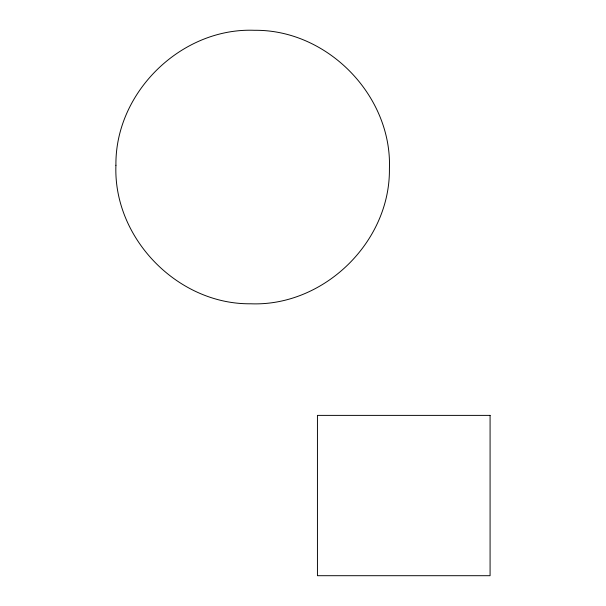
<?xml version="1.0" encoding="UTF-8"?>
<svg xmlns="http://www.w3.org/2000/svg" width="606" height="606" viewBox="0 0 606 606"><rect width="100%" height="100%" fill="white"/><g stroke="black" fill="none" stroke-linecap="round" stroke-linejoin="round"><path stroke-width="0.91" d="M115.92 165.271C113.117 238.31 177.793 304.682 250.892 303.788C323.93 306.591 390.302 241.915 389.408 168.824C392.211 95.786 327.543 29.414 254.444 30.3C181.406 27.497 115.034 92.173 115.92 165.271M490.08 415.383L317.438 415.383L317.438 575.7L490.08 575.7L490.08 415.383"/></g></svg>
